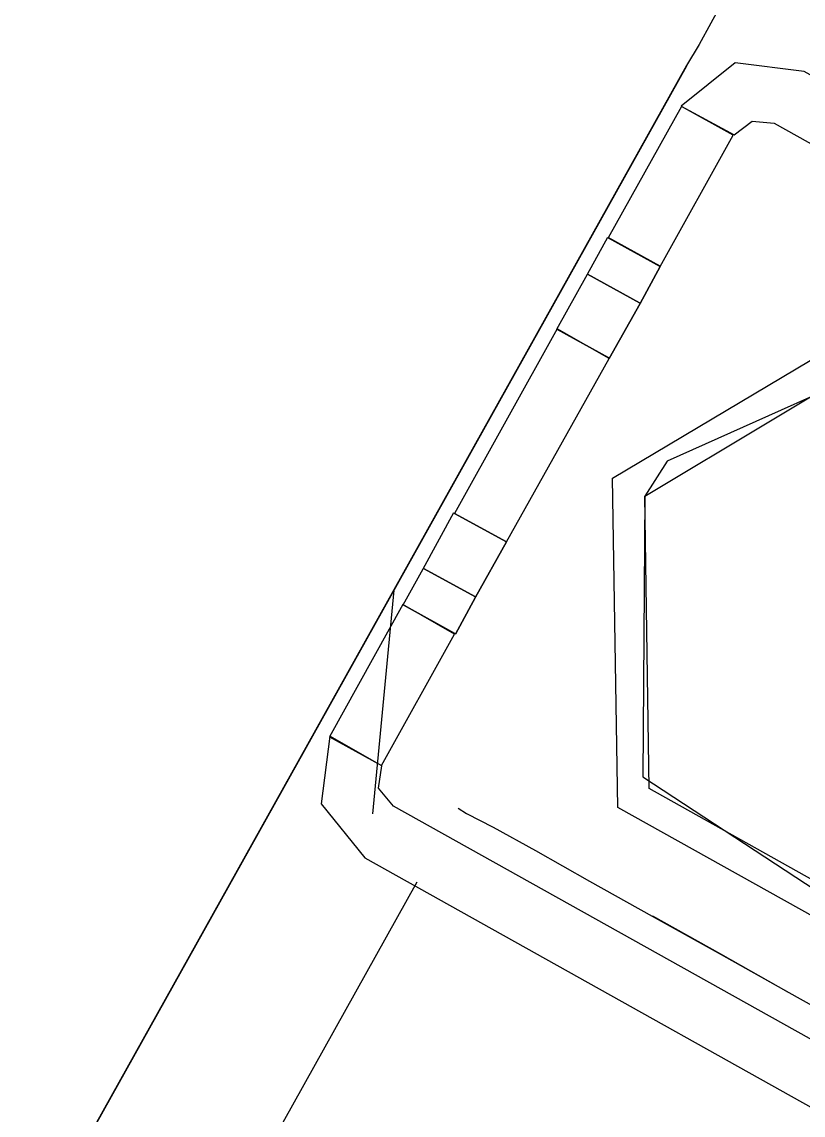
# Model space of a CAD drawing. Header units: metres. Extents: x 2.3 to 42.8, y 0.9 to 31.9.
# Drawn here: x 23.27089 to 23.28112, y 14.09471 to 14.10904 of the extents above; entities that cross this region are included whole.
import ezdxf

# ---------------------------------------------------------------- set-up
doc = ezdxf.new("R2010")
doc.units = ezdxf.units.M
doc.layers.add('PARETI_STRUTTURE', color=7, linetype='Continuous')

msp = doc.modelspace()

# ---------------------------------------------------------------- linework, layer by layer
at = {"layer": 'PARETI_STRUTTURE'}
for points in [[(23.280035, 14.109244), (23.27991, 14.109022), (23.279757, 14.108744), (23.279591, 14.108466), (23.187452, 13.943327), (23.187355, 13.943147), (23.187271, 13.942994), (23.187188, 13.942841), (23.187119, 13.94273), (23.187091, 13.942661), (23.187077, 13.942647), (23.187049, 13.942605), (23.186994, 13.942508), (23.18691, 13.942341), (23.186785, 13.942133), (23.186646, 13.941883), (23.186494, 13.941605), (23.186355, 13.941341), (23.186216, 13.941091), (23.186091, 13.940883), (23.185994, 13.940716), (23.185938, 13.940619), (23.185924, 13.940577)], [(23.279563, 14.108408), (23.187452, 13.943311)], [(23.279213, 14.107781), (23.187796, 13.943934)], [(23.277894, 14.105012), (23.278297, 14.105734), (23.278561, 14.10622)], [(23.277894, 14.105012), (23.278297, 14.105734), (23.278561, 14.10622)], [(23.277894, 14.105012), (23.278297, 14.105734), (23.278561, 14.10622)], [(23.277894, 14.105012), (23.278297, 14.105734), (23.278561, 14.10622)], [(23.277894, 14.105012), (23.278297, 14.105734), (23.278561, 14.10622)], [(23.277894, 14.105012), (23.278297, 14.105734), (23.278561, 14.10622)], [(23.277894, 14.105012), (23.278297, 14.105734), (23.278561, 14.10622)], [(23.277894, 14.105012), (23.278297, 14.105734), (23.278561, 14.10622)], [(23.277894, 14.105012), (23.278297, 14.105734), (23.278561, 14.10622)], [(23.277894, 14.105012), (23.278297, 14.105734), (23.278561, 14.10622)], [(23.277894, 14.105012), (23.278297, 14.105734), (23.278561, 14.10622)], [(23.277894, 14.105012), (23.278297, 14.105734), (23.278561, 14.10622)], [(23.277894, 14.105012), (23.278297, 14.105734), (23.278561, 14.10622)], [(23.277894, 14.105012), (23.278297, 14.105734), (23.278561, 14.10622)], [(23.277894, 14.105012), (23.278297, 14.105734), (23.278561, 14.10622)], [(23.277894, 14.105012), (23.278297, 14.105734), (23.278561, 14.10622)], [(23.277894, 14.105012), (23.278297, 14.105734), (23.278561, 14.10622)], [(23.277894, 14.105012), (23.278297, 14.105734), (23.278561, 14.10622)], [(23.277894, 14.105012), (23.278297, 14.105734), (23.278561, 14.10622)], [(23.277894, 14.105012), (23.278297, 14.105734), (23.278561, 14.10622)], [(23.277894, 14.105012), (23.278297, 14.105734), (23.278561, 14.10622)], [(23.277894, 14.105012), (23.278297, 14.105734), (23.278561, 14.10622)], [(23.277894, 14.105012), (23.278297, 14.105734), (23.278561, 14.10622)], [(23.277894, 14.105012), (23.278297, 14.105734), (23.278561, 14.10622)], [(23.277894, 14.105012), (23.278297, 14.105734), (23.278561, 14.10622)], [(23.277894, 14.105012), (23.278297, 14.105734), (23.278561, 14.10622)], [(23.277894, 14.105012), (23.278297, 14.105734), (23.278561, 14.10622)], [(23.277894, 14.105012), (23.278297, 14.105734), (23.278561, 14.10622)], [(23.277894, 14.105012), (23.278297, 14.105734), (23.278561, 14.10622)], [(23.277894, 14.105012), (23.278297, 14.105734), (23.278561, 14.10622)], [(23.277894, 14.105012), (23.278297, 14.105734), (23.278561, 14.10622)], [(23.277894, 14.105012), (23.278297, 14.105734), (23.278561, 14.10622)], [(23.277894, 14.105012), (23.278297, 14.105734), (23.278561, 14.10622)], [(23.277894, 14.105012), (23.278297, 14.105734), (23.278561, 14.10622)], [(23.277894, 14.105012), (23.278297, 14.105734), (23.278561, 14.10622)], [(23.277894, 14.105012), (23.278297, 14.105734), (23.278561, 14.10622)], [(23.277894, 14.105012), (23.278297, 14.105734), (23.278561, 14.10622)], [(23.277894, 14.105012), (23.278297, 14.105734), (23.278561, 14.10622)], [(23.277894, 14.105012), (23.278297, 14.105734), (23.278561, 14.10622)], [(23.277894, 14.105012), (23.278297, 14.105734), (23.278561, 14.10622)], [(23.277894, 14.105012), (23.278297, 14.105734), (23.278561, 14.10622)], [(23.277894, 14.105012), (23.278297, 14.105734), (23.278561, 14.10622)], [(23.277894, 14.105012), (23.278297, 14.105734), (23.278561, 14.10622)], [(23.277894, 14.105012), (23.278297, 14.105734), (23.278561, 14.10622)], [(23.277894, 14.105012), (23.278297, 14.105734), (23.278561, 14.10622)], [(23.277894, 14.105012), (23.278297, 14.105734), (23.278561, 14.10622)], [(23.277894, 14.105012), (23.278297, 14.105734), (23.278561, 14.10622)], [(23.277894, 14.105012), (23.278297, 14.105734), (23.278561, 14.10622)], [(23.277894, 14.105012), (23.278297, 14.105734), (23.278561, 14.10622)], [(23.277894, 14.105012), (23.278297, 14.105734), (23.278561, 14.10622)], [(23.277894, 14.105012), (23.278297, 14.105734), (23.278561, 14.10622)], [(23.277894, 14.105012), (23.278297, 14.105734), (23.278561, 14.10622)], [(23.277894, 14.105012), (23.278297, 14.105734), (23.278561, 14.10622)], [(23.277894, 14.105012), (23.278297, 14.105734), (23.278561, 14.10622)], [(23.278566, 14.106215), (23.279247, 14.10584)], [(23.278566, 14.106215), (23.279247, 14.10584)], [(23.278566, 14.106215), (23.279247, 14.10584)], [(23.278566, 14.106215), (23.279247, 14.10584)], [(23.278566, 14.106215), (23.279247, 14.10584)], [(23.278566, 14.106215), (23.279247, 14.10584)], [(23.278566, 14.106215), (23.279247, 14.10584)], [(23.278566, 14.106215), (23.279247, 14.10584)], [(23.278566, 14.106215), (23.279247, 14.10584)], [(23.278566, 14.106215), (23.279247, 14.10584)], [(23.278566, 14.106215), (23.279247, 14.10584)], [(23.278566, 14.106215), (23.279247, 14.10584)], [(23.278566, 14.106215), (23.279247, 14.10584)], [(23.278566, 14.106215), (23.279247, 14.10584)], [(23.278566, 14.106215), (23.279247, 14.10584)], [(23.278566, 14.106215), (23.279247, 14.10584)], [(23.278566, 14.106215), (23.279247, 14.10584)], [(23.278566, 14.106215), (23.279247, 14.10584)], [(23.278566, 14.106215), (23.279247, 14.10584)], [(23.278566, 14.106215), (23.279247, 14.10584)], [(23.278566, 14.106215), (23.279247, 14.10584)], [(23.278566, 14.106215), (23.279247, 14.10584)], [(23.278566, 14.106215), (23.279247, 14.10584)], [(23.278566, 14.106215), (23.279247, 14.10584)], [(23.278566, 14.106215), (23.279247, 14.10584)], [(23.278566, 14.106215), (23.279247, 14.10584)], [(23.278566, 14.106215), (23.279247, 14.10584)], [(23.278566, 14.106215), (23.279247, 14.10584)], [(23.278566, 14.106215), (23.279247, 14.10584)], [(23.278566, 14.106215), (23.279247, 14.10584)], [(23.278566, 14.106215), (23.279247, 14.10584)], [(23.278566, 14.106215), (23.279247, 14.10584)], [(23.278566, 14.106215), (23.279247, 14.10584)], [(23.278566, 14.106215), (23.279247, 14.10584)], [(23.278566, 14.106215), (23.279247, 14.10584)], [(23.278566, 14.106215), (23.279247, 14.10584)], [(23.278566, 14.106215), (23.279247, 14.10584)], [(23.278566, 14.106215), (23.279247, 14.10584)], [(23.278566, 14.106215), (23.279247, 14.10584)], [(23.278566, 14.106215), (23.279247, 14.10584)], [(23.278566, 14.106215), (23.279247, 14.10584)], [(23.278566, 14.106215), (23.279247, 14.10584)], [(23.278566, 14.106215), (23.279247, 14.10584)], [(23.278566, 14.106215), (23.279247, 14.10584)], [(23.278566, 14.106215), (23.279247, 14.10584)], [(23.278566, 14.106215), (23.279247, 14.10584)], [(23.278566, 14.106215), (23.279247, 14.10584)], [(23.278566, 14.106215), (23.279247, 14.10584)], [(23.278566, 14.106215), (23.279247, 14.10584)], [(23.278566, 14.106215), (23.279247, 14.10584)], [(23.279248, 14.105834), (23.278984, 14.105348), (23.278581, 14.104626)], [(23.279248, 14.105834), (23.278984, 14.105348), (23.278581, 14.104626)], [(23.279248, 14.105834), (23.278984, 14.105348), (23.278581, 14.104626)], [(23.279248, 14.105834), (23.278984, 14.105348), (23.278581, 14.104626)], [(23.279248, 14.105834), (23.278984, 14.105348), (23.278581, 14.104626)], [(23.279248, 14.105834), (23.278984, 14.105348), (23.278581, 14.104626)], [(23.279248, 14.105834), (23.278984, 14.105348), (23.278581, 14.104626)], [(23.279248, 14.105834), (23.278984, 14.105348), (23.278581, 14.104626)], [(23.279248, 14.105834), (23.278984, 14.105348), (23.278581, 14.104626)], [(23.279248, 14.105834), (23.278984, 14.105348), (23.278581, 14.104626)], [(23.279248, 14.105834), (23.278984, 14.105348), (23.278581, 14.104626)], [(23.279248, 14.105834), (23.278984, 14.105348), (23.278581, 14.104626)], [(23.279248, 14.105834), (23.278984, 14.105348), (23.278581, 14.104626)], [(23.279248, 14.105834), (23.278984, 14.105348), (23.278581, 14.104626)], [(23.279248, 14.105834), (23.278984, 14.105348), (23.278581, 14.104626)], [(23.279248, 14.105834), (23.278984, 14.105348), (23.278581, 14.104626)], [(23.279248, 14.105834), (23.278984, 14.105348), (23.278581, 14.104626)], [(23.279248, 14.105834), (23.278984, 14.105348), (23.278581, 14.104626)], [(23.279248, 14.105834), (23.278984, 14.105348), (23.278581, 14.104626)], [(23.279248, 14.105834), (23.278984, 14.105348), (23.278581, 14.104626)], [(23.279248, 14.105834), (23.278984, 14.105348), (23.278581, 14.104626)], [(23.279248, 14.105834), (23.278984, 14.105348), (23.278581, 14.104626)], [(23.279248, 14.105834), (23.278984, 14.105348), (23.278581, 14.104626)], [(23.279248, 14.105834), (23.278984, 14.105348), (23.278581, 14.104626)], [(23.279248, 14.105834), (23.278984, 14.105348), (23.278581, 14.104626)], [(23.279248, 14.105834), (23.278984, 14.105348), (23.278581, 14.104626)], [(23.279248, 14.105834), (23.278984, 14.105348), (23.278581, 14.104626)], [(23.279248, 14.105834), (23.278984, 14.105348), (23.278581, 14.104626)], [(23.279248, 14.105834), (23.278984, 14.105348), (23.278581, 14.104626)], [(23.279248, 14.105834), (23.278984, 14.105348), (23.278581, 14.104626)], [(23.279248, 14.105834), (23.278984, 14.105348), (23.278581, 14.104626)], [(23.279248, 14.105834), (23.278984, 14.105348), (23.278581, 14.104626)], [(23.279248, 14.105834), (23.278984, 14.105348), (23.278581, 14.104626)], [(23.279248, 14.105834), (23.278984, 14.105348), (23.278581, 14.104626)], [(23.279248, 14.105834), (23.278984, 14.105348), (23.278581, 14.104626)], [(23.279248, 14.105834), (23.278984, 14.105348), (23.278581, 14.104626)], [(23.279248, 14.105834), (23.278984, 14.105348), (23.278581, 14.104626)], [(23.279248, 14.105834), (23.278984, 14.105348), (23.278581, 14.104626)], [(23.279248, 14.105834), (23.278984, 14.105348), (23.278581, 14.104626)], [(23.279248, 14.105834), (23.278984, 14.105348), (23.278581, 14.104626)], [(23.279248, 14.105834), (23.278984, 14.105348), (23.278581, 14.104626)], [(23.279248, 14.105834), (23.278984, 14.105348), (23.278581, 14.104626)], [(23.279248, 14.105834), (23.278984, 14.105348), (23.278581, 14.104626)], [(23.279248, 14.105834), (23.278984, 14.105348), (23.278581, 14.104626)], [(23.279248, 14.105834), (23.278984, 14.105348), (23.278581, 14.104626)], [(23.279248, 14.105834), (23.278984, 14.105348), (23.278581, 14.104626)], [(23.279248, 14.105834), (23.278984, 14.105348), (23.278581, 14.104626)], [(23.279248, 14.105834), (23.278984, 14.105348), (23.278581, 14.104626)], [(23.279248, 14.105834), (23.278984, 14.105348), (23.278581, 14.104626)], [(23.279248, 14.105834), (23.278984, 14.105348), (23.278581, 14.104626)], [(23.278297, 14.105734), (23.278977, 14.105359)], [(23.278297, 14.105734), (23.278977, 14.105359)], [(23.278297, 14.105734), (23.278977, 14.105359)], [(23.278297, 14.105734), (23.278977, 14.105359)], [(23.278297, 14.105734), (23.278977, 14.105359)], [(23.278297, 14.105734), (23.278977, 14.105359)], [(23.278297, 14.105734), (23.278977, 14.105359)], [(23.278297, 14.105734), (23.278977, 14.105359)], [(23.278297, 14.105734), (23.278977, 14.105359)], [(23.278297, 14.105734), (23.278977, 14.105359)], [(23.278297, 14.105734), (23.278977, 14.105359)], [(23.278297, 14.105734), (23.278977, 14.105359)], [(23.278297, 14.105734), (23.278977, 14.105359)], [(23.278297, 14.105734), (23.278977, 14.105359)], [(23.278297, 14.105734), (23.278977, 14.105359)], [(23.278297, 14.105734), (23.278977, 14.105359)], [(23.278297, 14.105734), (23.278977, 14.105359)], [(23.278297, 14.105734), (23.278977, 14.105359)], [(23.278297, 14.105734), (23.278977, 14.105359)], [(23.278297, 14.105734), (23.278977, 14.105359)], [(23.278297, 14.105734), (23.278977, 14.105359)], [(23.278297, 14.105734), (23.278977, 14.105359)], [(23.278297, 14.105734), (23.278977, 14.105359)], [(23.278297, 14.105734), (23.278977, 14.105359)], [(23.278297, 14.105734), (23.278977, 14.105359)], [(23.278297, 14.105734), (23.278977, 14.105359)], [(23.278297, 14.105734), (23.278977, 14.105359)], [(23.278297, 14.105734), (23.278977, 14.105359)], [(23.278297, 14.105734), (23.278977, 14.105359)], [(23.278297, 14.105734), (23.278977, 14.105359)], [(23.278297, 14.105734), (23.278977, 14.105359)], [(23.278297, 14.105734), (23.278977, 14.105359)], [(23.278297, 14.105734), (23.278977, 14.105359)], [(23.278297, 14.105734), (23.278977, 14.105359)], [(23.278297, 14.105734), (23.278977, 14.105359)], [(23.278297, 14.105734), (23.278977, 14.105359)], [(23.278297, 14.105734), (23.278977, 14.105359)], [(23.278297, 14.105734), (23.278977, 14.105359)], [(23.278297, 14.105734), (23.278977, 14.105359)], [(23.278297, 14.105734), (23.278977, 14.105359)], [(23.278297, 14.105734), (23.278977, 14.105359)], [(23.278297, 14.105734), (23.278977, 14.105359)], [(23.278297, 14.105734), (23.278977, 14.105359)], [(23.278297, 14.105734), (23.278977, 14.105359)], [(23.278297, 14.105734), (23.278977, 14.105359)], [(23.278297, 14.105734), (23.278977, 14.105359)], [(23.278297, 14.105734), (23.278977, 14.105359)], [(23.278297, 14.105734), (23.278977, 14.105359)], [(23.278297, 14.105734), (23.278977, 14.105359)], [(23.278297, 14.105734), (23.278977, 14.105359)], [(23.278297, 14.105734), (23.278977, 14.105359)], [(23.278297, 14.105734), (23.278977, 14.105359)], [(23.278297, 14.105734), (23.278977, 14.105359)], [(23.278297, 14.105734), (23.278977, 14.105359)], [(23.278297, 14.105734), (23.278977, 14.105359)], [(23.278297, 14.105734), (23.278977, 14.105359)], [(23.278297, 14.105734), (23.278977, 14.105359)], [(23.278297, 14.105734), (23.278977, 14.105359)], [(23.278297, 14.105734), (23.278977, 14.105359)], [(23.278297, 14.105734), (23.278977, 14.105359)], [(23.278297, 14.105734), (23.278977, 14.105359)], [(23.278297, 14.105734), (23.278977, 14.105359)], [(23.278297, 14.105734), (23.278977, 14.105359)], [(23.278297, 14.105734), (23.278977, 14.105359)], [(23.278297, 14.105734), (23.278977, 14.105359)], [(23.278297, 14.105734), (23.278977, 14.105359)], [(23.278297, 14.105734), (23.278977, 14.105359)], [(23.278297, 14.105734), (23.278977, 14.105359)], [(23.278297, 14.105734), (23.278977, 14.105359)], [(23.278297, 14.105734), (23.278977, 14.105359)], [(23.278297, 14.105734), (23.278977, 14.105359)], [(23.278297, 14.105734), (23.278977, 14.105359)], [(23.278297, 14.105734), (23.278977, 14.105359)], [(23.278297, 14.105734), (23.278977, 14.105359)], [(23.278297, 14.105734), (23.278977, 14.105359)], [(23.278297, 14.105734), (23.278977, 14.105359)], [(23.278297, 14.105734), (23.278977, 14.105359)], [(23.278297, 14.105734), (23.278977, 14.105359)], [(23.278297, 14.105734), (23.278977, 14.105359)], [(23.278297, 14.105734), (23.278977, 14.105359)], [(23.278297, 14.105734), (23.278977, 14.105359)], [(23.278297, 14.105734), (23.278977, 14.105359)], [(23.278297, 14.105734), (23.278977, 14.105359)], [(23.278297, 14.105734), (23.278977, 14.105359)], [(23.278297, 14.105734), (23.278977, 14.105359)], [(23.278297, 14.105734), (23.278977, 14.105359)], [(23.278297, 14.105734), (23.278977, 14.105359)], [(23.278297, 14.105734), (23.278977, 14.105359)], [(23.278297, 14.105734), (23.278977, 14.105359)], [(23.278297, 14.105734), (23.278977, 14.105359)], [(23.278297, 14.105734), (23.278977, 14.105359)], [(23.278297, 14.105734), (23.278977, 14.105359)], [(23.278297, 14.105734), (23.278977, 14.105359)], [(23.278297, 14.105734), (23.278977, 14.105359)], [(23.278297, 14.105734), (23.278977, 14.105359)], [(23.278297, 14.105734), (23.278977, 14.105359)], [(23.278297, 14.105734), (23.278977, 14.105359)], [(23.278297, 14.105734), (23.278977, 14.105359)], [(23.278297, 14.105734), (23.278977, 14.105359)], [(23.278297, 14.105734), (23.278977, 14.105359)], [(23.278297, 14.105734), (23.278977, 14.105359)], [(23.278297, 14.105734), (23.278977, 14.105359)], [(23.278297, 14.105734), (23.278977, 14.105359)], [(23.278297, 14.105734), (23.278977, 14.105359)], [(23.277894, 14.105012), (23.278574, 14.104637)], [(23.277894, 14.105012), (23.278574, 14.104637)], [(23.277894, 14.105012), (23.278574, 14.104637)], [(23.277894, 14.105012), (23.278574, 14.104637)], [(23.277894, 14.105012), (23.278574, 14.104637)], [(23.277894, 14.105012), (23.278574, 14.104637)], [(23.277894, 14.105012), (23.278574, 14.104637)], [(23.277894, 14.105012), (23.278574, 14.104637)], [(23.277894, 14.105012), (23.278574, 14.104637)], [(23.277894, 14.105012), (23.278574, 14.104637)], [(23.277894, 14.105012), (23.278574, 14.104637)], [(23.277894, 14.105012), (23.278574, 14.104637)], [(23.277894, 14.105012), (23.278574, 14.104637)], [(23.277894, 14.105012), (23.278574, 14.104637)], [(23.277894, 14.105012), (23.278574, 14.104637)], [(23.277894, 14.105012), (23.278574, 14.104637)], [(23.277894, 14.105012), (23.278574, 14.104637)], [(23.277894, 14.105012), (23.278574, 14.104637)], [(23.277894, 14.105012), (23.278574, 14.104637)], [(23.277894, 14.105012), (23.278574, 14.104637)], [(23.277894, 14.105012), (23.278574, 14.104637)], [(23.277894, 14.105012), (23.278574, 14.104637)], [(23.277894, 14.105012), (23.278574, 14.104637)], [(23.277894, 14.105012), (23.278574, 14.104637)], [(23.277894, 14.105012), (23.278574, 14.104637)], [(23.277894, 14.105012), (23.278574, 14.104637)], [(23.277894, 14.105012), (23.278574, 14.104637)], [(23.277894, 14.105012), (23.278574, 14.104637)], [(23.277894, 14.105012), (23.278574, 14.104637)], [(23.277894, 14.105012), (23.278574, 14.104637)], [(23.277894, 14.105012), (23.278574, 14.104637)], [(23.277894, 14.105012), (23.278574, 14.104637)], [(23.277894, 14.105012), (23.278574, 14.104637)], [(23.277894, 14.105012), (23.278574, 14.104637)], [(23.277894, 14.105012), (23.278574, 14.104637)], [(23.277894, 14.105012), (23.278574, 14.104637)], [(23.277894, 14.105012), (23.278574, 14.104637)], [(23.277894, 14.105012), (23.278574, 14.104637)], [(23.277894, 14.105012), (23.278574, 14.104637)], [(23.277894, 14.105012), (23.278574, 14.104637)], [(23.277894, 14.105012), (23.278574, 14.104637)], [(23.277894, 14.105012), (23.278574, 14.104637)], [(23.277894, 14.105012), (23.278574, 14.104637)], [(23.277894, 14.105012), (23.278574, 14.104637)], [(23.277894, 14.105012), (23.278574, 14.104637)], [(23.277894, 14.105012), (23.278574, 14.104637)], [(23.277894, 14.105012), (23.278574, 14.104637)], [(23.277894, 14.105012), (23.278574, 14.104637)], [(23.277894, 14.105012), (23.278574, 14.104637)], [(23.277894, 14.105012), (23.278574, 14.104637)], [(23.27588, 14.101401), (23.276144, 14.101873), (23.276546, 14.102609)], [(23.27588, 14.101401), (23.276144, 14.101873), (23.276546, 14.102609)], [(23.27588, 14.101401), (23.276144, 14.101873), (23.276546, 14.102609)], [(23.27588, 14.101401), (23.276144, 14.101873), (23.276546, 14.102609)], [(23.27588, 14.101401), (23.276144, 14.101873), (23.276546, 14.102609)], [(23.27588, 14.101401), (23.276144, 14.101873), (23.276546, 14.102609)], [(23.27588, 14.101401), (23.276144, 14.101873), (23.276546, 14.102609)], [(23.27588, 14.101401), (23.276144, 14.101873), (23.276546, 14.102609)], [(23.27588, 14.101401), (23.276144, 14.101873), (23.276546, 14.102609)], [(23.27588, 14.101401), (23.276144, 14.101873), (23.276546, 14.102609)], [(23.27588, 14.101401), (23.276144, 14.101873), (23.276546, 14.102609)], [(23.27588, 14.101401), (23.276144, 14.101873), (23.276546, 14.102609)], [(23.27588, 14.101401), (23.276144, 14.101873), (23.276546, 14.102609)], [(23.27588, 14.101401), (23.276144, 14.101873), (23.276546, 14.102609)], [(23.27588, 14.101401), (23.276144, 14.101873), (23.276546, 14.102609)], [(23.27588, 14.101401), (23.276144, 14.101873), (23.276546, 14.102609)], [(23.27588, 14.101401), (23.276144, 14.101873), (23.276546, 14.102609)], [(23.27588, 14.101401), (23.276144, 14.101873), (23.276546, 14.102609)], [(23.27588, 14.101401), (23.276144, 14.101873), (23.276546, 14.102609)], [(23.27588, 14.101401), (23.276144, 14.101873), (23.276546, 14.102609)], [(23.27588, 14.101401), (23.276144, 14.101873), (23.276546, 14.102609)], [(23.27588, 14.101401), (23.276144, 14.101873), (23.276546, 14.102609)], [(23.27588, 14.101401), (23.276144, 14.101873), (23.276546, 14.102609)], [(23.27588, 14.101401), (23.276144, 14.101873), (23.276546, 14.102609)], [(23.27588, 14.101401), (23.276144, 14.101873), (23.276546, 14.102609)], [(23.27588, 14.101401), (23.276144, 14.101873), (23.276546, 14.102609)], [(23.27588, 14.101401), (23.276144, 14.101873), (23.276546, 14.102609)], [(23.27588, 14.101401), (23.276144, 14.101873), (23.276546, 14.102609)], [(23.27588, 14.101401), (23.276144, 14.101873), (23.276546, 14.102609)], [(23.27588, 14.101401), (23.276144, 14.101873), (23.276546, 14.102609)], [(23.27588, 14.101401), (23.276144, 14.101873), (23.276546, 14.102609)], [(23.27588, 14.101401), (23.276144, 14.101873), (23.276546, 14.102609)], [(23.27588, 14.101401), (23.276144, 14.101873), (23.276546, 14.102609)], [(23.27588, 14.101401), (23.276144, 14.101873), (23.276546, 14.102609)], [(23.27588, 14.101401), (23.276144, 14.101873), (23.276546, 14.102609)], [(23.27588, 14.101401), (23.276144, 14.101873), (23.276546, 14.102609)], [(23.27588, 14.101401), (23.276144, 14.101873), (23.276546, 14.102609)], [(23.27588, 14.101401), (23.276144, 14.101873), (23.276546, 14.102609)], [(23.27588, 14.101401), (23.276144, 14.101873), (23.276546, 14.102609)], [(23.27588, 14.101401), (23.276144, 14.101873), (23.276546, 14.102609)], [(23.27588, 14.101401), (23.276144, 14.101873), (23.276546, 14.102609)], [(23.27588, 14.101401), (23.276144, 14.101873), (23.276546, 14.102609)], [(23.27588, 14.101401), (23.276144, 14.101873), (23.276546, 14.102609)], [(23.27588, 14.101401), (23.276144, 14.101873), (23.276546, 14.102609)], [(23.27588, 14.101401), (23.276144, 14.101873), (23.276546, 14.102609)], [(23.27588, 14.101401), (23.276144, 14.101873), (23.276546, 14.102609)], [(23.27588, 14.101401), (23.276144, 14.101873), (23.276546, 14.102609)], [(23.27588, 14.101401), (23.276144, 14.101873), (23.276546, 14.102609)], [(23.27588, 14.101401), (23.276144, 14.101873), (23.276546, 14.102609)], [(23.27588, 14.101401), (23.276144, 14.101873), (23.276546, 14.102609)], [(23.27588, 14.101401), (23.276144, 14.101873), (23.276546, 14.102609)], [(23.27588, 14.101401), (23.276144, 14.101873), (23.276546, 14.102609)], [(23.27588, 14.101401), (23.276144, 14.101873), (23.276546, 14.102609)], [(23.27588, 14.101401), (23.276144, 14.101873), (23.276546, 14.102609)], [(23.277233, 14.102224), (23.276552, 14.102599)], [(23.277233, 14.102224), (23.276552, 14.102599)], [(23.277233, 14.102224), (23.276552, 14.102599)], [(23.277233, 14.102224), (23.276552, 14.102599)], [(23.277233, 14.102224), (23.276552, 14.102599)], [(23.277233, 14.102224), (23.276552, 14.102599)], [(23.277233, 14.102224), (23.276552, 14.102599)], [(23.277233, 14.102224), (23.276552, 14.102599)], [(23.277233, 14.102224), (23.276552, 14.102599)], [(23.277233, 14.102224), (23.276552, 14.102599)], [(23.277233, 14.102224), (23.276552, 14.102599)], [(23.277233, 14.102224), (23.276552, 14.102599)], [(23.277233, 14.102224), (23.276552, 14.102599)], [(23.277233, 14.102224), (23.276552, 14.102599)], [(23.277233, 14.102224), (23.276552, 14.102599)], [(23.277233, 14.102224), (23.276552, 14.102599)], [(23.277233, 14.102224), (23.276552, 14.102599)], [(23.277233, 14.102224), (23.276552, 14.102599)], [(23.277233, 14.102224), (23.276552, 14.102599)], [(23.277233, 14.102224), (23.276552, 14.102599)], [(23.277233, 14.102224), (23.276552, 14.102599)], [(23.277233, 14.102224), (23.276552, 14.102599)], [(23.277233, 14.102224), (23.276552, 14.102599)], [(23.277233, 14.102224), (23.276552, 14.102599)], [(23.277233, 14.102224), (23.276552, 14.102599)], [(23.277233, 14.102224), (23.276552, 14.102599)], [(23.277233, 14.102224), (23.276552, 14.102599)], [(23.277233, 14.102224), (23.276552, 14.102599)], [(23.277233, 14.102224), (23.276552, 14.102599)], [(23.277233, 14.102224), (23.276552, 14.102599)], [(23.277233, 14.102224), (23.276552, 14.102599)], [(23.277233, 14.102224), (23.276552, 14.102599)], [(23.277233, 14.102224), (23.276552, 14.102599)], [(23.277233, 14.102224), (23.276552, 14.102599)], [(23.277233, 14.102224), (23.276552, 14.102599)], [(23.277233, 14.102224), (23.276552, 14.102599)], [(23.277233, 14.102224), (23.276552, 14.102599)], [(23.277233, 14.102224), (23.276552, 14.102599)], [(23.277233, 14.102224), (23.276552, 14.102599)], [(23.277233, 14.102224), (23.276552, 14.102599)], [(23.277233, 14.102224), (23.276552, 14.102599)], [(23.277233, 14.102224), (23.276552, 14.102599)], [(23.277233, 14.102224), (23.276552, 14.102599)], [(23.277233, 14.102224), (23.276552, 14.102599)], [(23.277233, 14.102224), (23.276552, 14.102599)], [(23.277233, 14.102224), (23.276552, 14.102599)], [(23.277233, 14.102224), (23.276552, 14.102599)], [(23.277233, 14.102224), (23.276552, 14.102599)], [(23.277233, 14.102224), (23.276552, 14.102599)], [(23.277233, 14.102224), (23.276552, 14.102599)], [(23.277233, 14.102224), (23.276552, 14.102599)], [(23.277233, 14.102224), (23.276552, 14.102599)], [(23.277233, 14.102224), (23.276552, 14.102599)], [(23.277233, 14.102224), (23.276552, 14.102599)], [(23.277233, 14.102224), (23.27683, 14.101502), (23.276566, 14.101016)], [(23.277233, 14.102224), (23.27683, 14.101502), (23.276566, 14.101016)], [(23.277233, 14.102224), (23.27683, 14.101502), (23.276566, 14.101016)], [(23.277233, 14.102224), (23.27683, 14.101502), (23.276566, 14.101016)], [(23.277233, 14.102224), (23.27683, 14.101502), (23.276566, 14.101016)], [(23.277233, 14.102224), (23.27683, 14.101502), (23.276566, 14.101016)], [(23.277233, 14.102224), (23.27683, 14.101502), (23.276566, 14.101016)], [(23.277233, 14.102224), (23.27683, 14.101502), (23.276566, 14.101016)], [(23.277233, 14.102224), (23.27683, 14.101502), (23.276566, 14.101016)], [(23.277233, 14.102224), (23.27683, 14.101502), (23.276566, 14.101016)], [(23.277233, 14.102224), (23.27683, 14.101502), (23.276566, 14.101016)], [(23.277233, 14.102224), (23.27683, 14.101502), (23.276566, 14.101016)], [(23.277233, 14.102224), (23.27683, 14.101502), (23.276566, 14.101016)], [(23.277233, 14.102224), (23.27683, 14.101502), (23.276566, 14.101016)], [(23.277233, 14.102224), (23.27683, 14.101502), (23.276566, 14.101016)], [(23.277233, 14.102224), (23.27683, 14.101502), (23.276566, 14.101016)], [(23.277233, 14.102224), (23.27683, 14.101502), (23.276566, 14.101016)], [(23.277233, 14.102224), (23.27683, 14.101502), (23.276566, 14.101016)], [(23.277233, 14.102224), (23.27683, 14.101502), (23.276566, 14.101016)], [(23.277233, 14.102224), (23.27683, 14.101502), (23.276566, 14.101016)], [(23.277233, 14.102224), (23.27683, 14.101502), (23.276566, 14.101016)], [(23.277233, 14.102224), (23.27683, 14.101502), (23.276566, 14.101016)], [(23.277233, 14.102224), (23.27683, 14.101502), (23.276566, 14.101016)], [(23.277233, 14.102224), (23.27683, 14.101502), (23.276566, 14.101016)], [(23.277233, 14.102224), (23.27683, 14.101502), (23.276566, 14.101016)], [(23.277233, 14.102224), (23.27683, 14.101502), (23.276566, 14.101016)], [(23.277233, 14.102224), (23.27683, 14.101502), (23.276566, 14.101016)], [(23.277233, 14.102224), (23.27683, 14.101502), (23.276566, 14.101016)], [(23.277233, 14.102224), (23.27683, 14.101502), (23.276566, 14.101016)], [(23.277233, 14.102224), (23.27683, 14.101502), (23.276566, 14.101016)], [(23.277233, 14.102224), (23.27683, 14.101502), (23.276566, 14.101016)], [(23.277233, 14.102224), (23.27683, 14.101502), (23.276566, 14.101016)], [(23.277233, 14.102224), (23.27683, 14.101502), (23.276566, 14.101016)], [(23.277233, 14.102224), (23.27683, 14.101502), (23.276566, 14.101016)], [(23.277233, 14.102224), (23.27683, 14.101502), (23.276566, 14.101016)], [(23.277233, 14.102224), (23.27683, 14.101502), (23.276566, 14.101016)], [(23.277233, 14.102224), (23.27683, 14.101502), (23.276566, 14.101016)], [(23.277233, 14.102224), (23.27683, 14.101502), (23.276566, 14.101016)], [(23.277233, 14.102224), (23.27683, 14.101502), (23.276566, 14.101016)], [(23.277233, 14.102224), (23.27683, 14.101502), (23.276566, 14.101016)], [(23.277233, 14.102224), (23.27683, 14.101502), (23.276566, 14.101016)], [(23.277233, 14.102224), (23.27683, 14.101502), (23.276566, 14.101016)], [(23.277233, 14.102224), (23.27683, 14.101502), (23.276566, 14.101016)], [(23.277233, 14.102224), (23.27683, 14.101502), (23.276566, 14.101016)], [(23.277233, 14.102224), (23.27683, 14.101502), (23.276566, 14.101016)], [(23.277233, 14.102224), (23.27683, 14.101502), (23.276566, 14.101016)], [(23.277233, 14.102224), (23.27683, 14.101502), (23.276566, 14.101016)], [(23.277233, 14.102224), (23.27683, 14.101502), (23.276566, 14.101016)], [(23.277233, 14.102224), (23.27683, 14.101502), (23.276566, 14.101016)], [(23.277233, 14.102224), (23.27683, 14.101502), (23.276566, 14.101016)], [(23.276147, 14.101878), (23.276827, 14.101503)], [(23.276147, 14.101878), (23.276827, 14.101503)], [(23.276147, 14.101878), (23.276827, 14.101503)], [(23.276147, 14.101878), (23.276827, 14.101503)], [(23.276147, 14.101878), (23.276827, 14.101503)], [(23.276147, 14.101878), (23.276827, 14.101503)], [(23.276147, 14.101878), (23.276827, 14.101503)], [(23.276147, 14.101878), (23.276827, 14.101503)], [(23.276147, 14.101878), (23.276827, 14.101503)], [(23.276147, 14.101878), (23.276827, 14.101503)], [(23.276147, 14.101878), (23.276827, 14.101503)], [(23.276147, 14.101878), (23.276827, 14.101503)], [(23.276147, 14.101878), (23.276827, 14.101503)], [(23.276147, 14.101878), (23.276827, 14.101503)], [(23.276147, 14.101878), (23.276827, 14.101503)], [(23.276147, 14.101878), (23.276827, 14.101503)], [(23.276147, 14.101878), (23.276827, 14.101503)], [(23.276147, 14.101878), (23.276827, 14.101503)], [(23.276147, 14.101878), (23.276827, 14.101503)], [(23.276147, 14.101878), (23.276827, 14.101503)], [(23.276147, 14.101878), (23.276827, 14.101503)], [(23.276147, 14.101878), (23.276827, 14.101503)], [(23.276147, 14.101878), (23.276827, 14.101503)], [(23.276147, 14.101878), (23.276827, 14.101503)], [(23.276147, 14.101878), (23.276827, 14.101503)], [(23.276147, 14.101878), (23.276827, 14.101503)], [(23.276147, 14.101878), (23.276827, 14.101503)], [(23.276147, 14.101878), (23.276827, 14.101503)], [(23.276147, 14.101878), (23.276827, 14.101503)], [(23.276147, 14.101878), (23.276827, 14.101503)], [(23.276147, 14.101878), (23.276827, 14.101503)], [(23.276147, 14.101878), (23.276827, 14.101503)], [(23.276147, 14.101878), (23.276827, 14.101503)], [(23.276147, 14.101878), (23.276827, 14.101503)], [(23.276147, 14.101878), (23.276827, 14.101503)], [(23.276147, 14.101878), (23.276827, 14.101503)], [(23.276147, 14.101878), (23.276827, 14.101503)], [(23.276147, 14.101878), (23.276827, 14.101503)], [(23.276147, 14.101878), (23.276827, 14.101503)], [(23.276147, 14.101878), (23.276827, 14.101503)], [(23.276147, 14.101878), (23.276827, 14.101503)], [(23.276147, 14.101878), (23.276827, 14.101503)], [(23.276147, 14.101878), (23.276827, 14.101503)], [(23.276147, 14.101878), (23.276827, 14.101503)], [(23.276147, 14.101878), (23.276827, 14.101503)], [(23.276147, 14.101878), (23.276827, 14.101503)], [(23.276147, 14.101878), (23.276827, 14.101503)], [(23.276147, 14.101878), (23.276827, 14.101503)], [(23.276147, 14.101878), (23.276827, 14.101503)], [(23.276147, 14.101878), (23.276827, 14.101503)], [(23.276147, 14.101878), (23.276827, 14.101503)], [(23.276147, 14.101878), (23.276827, 14.101503)], [(23.276147, 14.101878), (23.276827, 14.101503)], [(23.276147, 14.101878), (23.276827, 14.101503)], [(23.276147, 14.101878), (23.276827, 14.101503)], [(23.276147, 14.101878), (23.276827, 14.101503)], [(23.276147, 14.101878), (23.276827, 14.101503)], [(23.276147, 14.101878), (23.276827, 14.101503)], [(23.276147, 14.101878), (23.276827, 14.101503)], [(23.276147, 14.101878), (23.276827, 14.101503)], [(23.276147, 14.101878), (23.276827, 14.101503)], [(23.276147, 14.101878), (23.276827, 14.101503)], [(23.276147, 14.101878), (23.276827, 14.101503)], [(23.276147, 14.101878), (23.276827, 14.101503)], [(23.276147, 14.101878), (23.276827, 14.101503)], [(23.276147, 14.101878), (23.276827, 14.101503)], [(23.276147, 14.101878), (23.276827, 14.101503)], [(23.276147, 14.101878), (23.276827, 14.101503)], [(23.276147, 14.101878), (23.276827, 14.101503)], [(23.276147, 14.101878), (23.276827, 14.101503)], [(23.276147, 14.101878), (23.276827, 14.101503)], [(23.276147, 14.101878), (23.276827, 14.101503)], [(23.276147, 14.101878), (23.276827, 14.101503)], [(23.276147, 14.101878), (23.276827, 14.101503)], [(23.276147, 14.101878), (23.276827, 14.101503)], [(23.276147, 14.101878), (23.276827, 14.101503)], [(23.276147, 14.101878), (23.276827, 14.101503)], [(23.276147, 14.101878), (23.276827, 14.101503)], [(23.276147, 14.101878), (23.276827, 14.101503)], [(23.276147, 14.101878), (23.276827, 14.101503)], [(23.276147, 14.101878), (23.276827, 14.101503)], [(23.276147, 14.101878), (23.276827, 14.101503)], [(23.276147, 14.101878), (23.276827, 14.101503)], [(23.276147, 14.101878), (23.276827, 14.101503)], [(23.276147, 14.101878), (23.276827, 14.101503)], [(23.276147, 14.101878), (23.276827, 14.101503)], [(23.276147, 14.101878), (23.276827, 14.101503)], [(23.276147, 14.101878), (23.276827, 14.101503)], [(23.276147, 14.101878), (23.276827, 14.101503)], [(23.276147, 14.101878), (23.276827, 14.101503)], [(23.276147, 14.101878), (23.276827, 14.101503)], [(23.276147, 14.101878), (23.276827, 14.101503)], [(23.276147, 14.101878), (23.276827, 14.101503)], [(23.276147, 14.101878), (23.276827, 14.101503)], [(23.276147, 14.101878), (23.276827, 14.101503)], [(23.276147, 14.101878), (23.276827, 14.101503)], [(23.276147, 14.101878), (23.276827, 14.101503)], [(23.276147, 14.101878), (23.276827, 14.101503)], [(23.276147, 14.101878), (23.276827, 14.101503)], [(23.276147, 14.101878), (23.276827, 14.101503)], [(23.276147, 14.101878), (23.276827, 14.101503)], [(23.276147, 14.101878), (23.276827, 14.101503)], [(23.276147, 14.101878), (23.276827, 14.101503)], [(23.276147, 14.101878), (23.276827, 14.101503)], [(23.27576, 14.101591), (23.275482, 14.098661)], [(23.27588, 14.101401), (23.27656, 14.101026)], [(23.27588, 14.101401), (23.27656, 14.101026)], [(23.27588, 14.101401), (23.27656, 14.101026)], [(23.27588, 14.101401), (23.27656, 14.101026)], [(23.27588, 14.101401), (23.27656, 14.101026)], [(23.27588, 14.101401), (23.27656, 14.101026)], [(23.27588, 14.101401), (23.27656, 14.101026)], [(23.27588, 14.101401), (23.27656, 14.101026)], [(23.27588, 14.101401), (23.27656, 14.101026)], [(23.27588, 14.101401), (23.27656, 14.101026)], [(23.27588, 14.101401), (23.27656, 14.101026)], [(23.27588, 14.101401), (23.27656, 14.101026)], [(23.27588, 14.101401), (23.27656, 14.101026)], [(23.27588, 14.101401), (23.27656, 14.101026)], [(23.27588, 14.101401), (23.27656, 14.101026)], [(23.27588, 14.101401), (23.27656, 14.101026)], [(23.27588, 14.101401), (23.27656, 14.101026)], [(23.27588, 14.101401), (23.27656, 14.101026)], [(23.27588, 14.101401), (23.27656, 14.101026)], [(23.27588, 14.101401), (23.27656, 14.101026)], [(23.27588, 14.101401), (23.27656, 14.101026)], [(23.27588, 14.101401), (23.27656, 14.101026)], [(23.27588, 14.101401), (23.27656, 14.101026)], [(23.27588, 14.101401), (23.27656, 14.101026)], [(23.27588, 14.101401), (23.27656, 14.101026)], [(23.27588, 14.101401), (23.27656, 14.101026)], [(23.27588, 14.101401), (23.27656, 14.101026)], [(23.27588, 14.101401), (23.27656, 14.101026)], [(23.27588, 14.101401), (23.27656, 14.101026)], [(23.27588, 14.101401), (23.27656, 14.101026)], [(23.27588, 14.101401), (23.27656, 14.101026)], [(23.27588, 14.101401), (23.27656, 14.101026)], [(23.27588, 14.101401), (23.27656, 14.101026)], [(23.27588, 14.101401), (23.27656, 14.101026)], [(23.27588, 14.101401), (23.27656, 14.101026)], [(23.27588, 14.101401), (23.27656, 14.101026)], [(23.27588, 14.101401), (23.27656, 14.101026)], [(23.27588, 14.101401), (23.27656, 14.101026)], [(23.27588, 14.101401), (23.27656, 14.101026)], [(23.27588, 14.101401), (23.27656, 14.101026)], [(23.27588, 14.101401), (23.27656, 14.101026)], [(23.27588, 14.101401), (23.27656, 14.101026)], [(23.27588, 14.101401), (23.27656, 14.101026)], [(23.27588, 14.101401), (23.27656, 14.101026)], [(23.27588, 14.101401), (23.27656, 14.101026)], [(23.27588, 14.101401), (23.27656, 14.101026)], [(23.27588, 14.101401), (23.27656, 14.101026)], [(23.27588, 14.101401), (23.27656, 14.101026)], [(23.27588, 14.101401), (23.27656, 14.101026)], [(23.27588, 14.101401), (23.27656, 14.101026)], [(23.276601, 14.098736), (23.276712, 14.098666), (23.277059, 14.098486), (23.277615, 14.09818), (23.278323, 14.097777), (23.279142, 14.097319), (23.280045, 14.096819), (23.280934, 14.096319), (23.281754, 14.095861), (23.282476, 14.095458), (23.283017, 14.095152), (23.283365, 14.094958), (23.283476, 14.094902)], [(23.27606, 14.097766), (23.193046, 13.948974)], [(23.28093, 14.09632), (23.280041, 14.09682), (23.279152, 14.09732)]]:
    msp.add_lwpolyline(points, dxfattribs=at)
for points in [[(23.289841, 14.102183), (23.289952, 14.103086), (23.289382, 14.103794), (23.281132, 14.108391), (23.28023, 14.108502), (23.279521, 14.107933), (23.280216, 14.107558), (23.280452, 14.107738), (23.280743, 14.107711), (23.288993, 14.103099), (23.289188, 14.102863), (23.289146, 14.102572)], [(23.187452, 13.943311), (23.279563, 14.108408)], [(23.187452, 13.943311), (23.279563, 14.108408)], [(23.187453, 13.943336), (23.279592, 14.108461)], [(23.187453, 13.943336), (23.279592, 14.108461)], [(23.278581, 14.104626), (23.278984, 14.105348), (23.279248, 14.105834), (23.280206, 14.107556), (23.279525, 14.107931), (23.278567, 14.106209), (23.279248, 14.105834), (23.278984, 14.105348)], [(23.187796, 13.943934), (23.279213, 14.107781)], [(23.187796, 13.943934), (23.279213, 14.107781)], [(23.279247, 14.10584), (23.278566, 14.106215)], [(23.279247, 14.10584), (23.278566, 14.106215)], [(23.278581, 14.104626), (23.278984, 14.105348), (23.279248, 14.105834), (23.278984, 14.105348)], [(23.278977, 14.105359), (23.278297, 14.105734)], [(23.278977, 14.105359), (23.278297, 14.105734)], [(23.286166, 14.098854), (23.282458, 14.096645), (23.278694, 14.098743), (23.278624, 14.103062), (23.282333, 14.10527), (23.286096, 14.103173)], [(23.277233, 14.102224), (23.27858, 14.104627), (23.277899, 14.105016), (23.276552, 14.102599)], [(23.278574, 14.104637), (23.277894, 14.105012)], [(23.278574, 14.104637), (23.277894, 14.105012)], [(23.279046, 14.102826), (23.279019, 14.099145), (23.282088, 14.097131), (23.285449, 14.098631), (23.285741, 14.09909), (23.285769, 14.10277), (23.282699, 14.104784), (23.279338, 14.103284)], [(23.285742, 14.09909), (23.28245, 14.097118), (23.279103, 14.098993), (23.279048, 14.102826), (23.282339, 14.104798), (23.285686, 14.102923)], [(23.276566, 14.101016), (23.27683, 14.101502), (23.277233, 14.102224), (23.27683, 14.101502)], [(23.276566, 14.101016), (23.27683, 14.101502), (23.277233, 14.102224), (23.27683, 14.101502)], [(23.276827, 14.101503), (23.276147, 14.101878)], [(23.276827, 14.101503), (23.276147, 14.101878)], [(23.275598, 14.099294), (23.276556, 14.101016), (23.275876, 14.101405), (23.274917, 14.099669)], [(23.27656, 14.101026), (23.27588, 14.101401)], [(23.27656, 14.101026), (23.27588, 14.101401)], [(23.283629, 14.093472), (23.284531, 14.09336), (23.28524, 14.09393), (23.284545, 14.094319), (23.284309, 14.094124), (23.284004, 14.094152), (23.275754, 14.098763), (23.275559, 14.098999), (23.275601, 14.099291), (23.27492, 14.09968), (23.274809, 14.098791), (23.275379, 14.098083)]]:
    msp.add_lwpolyline(points, close=True, dxfattribs=at)

doc.saveas('drawing.dxf')
